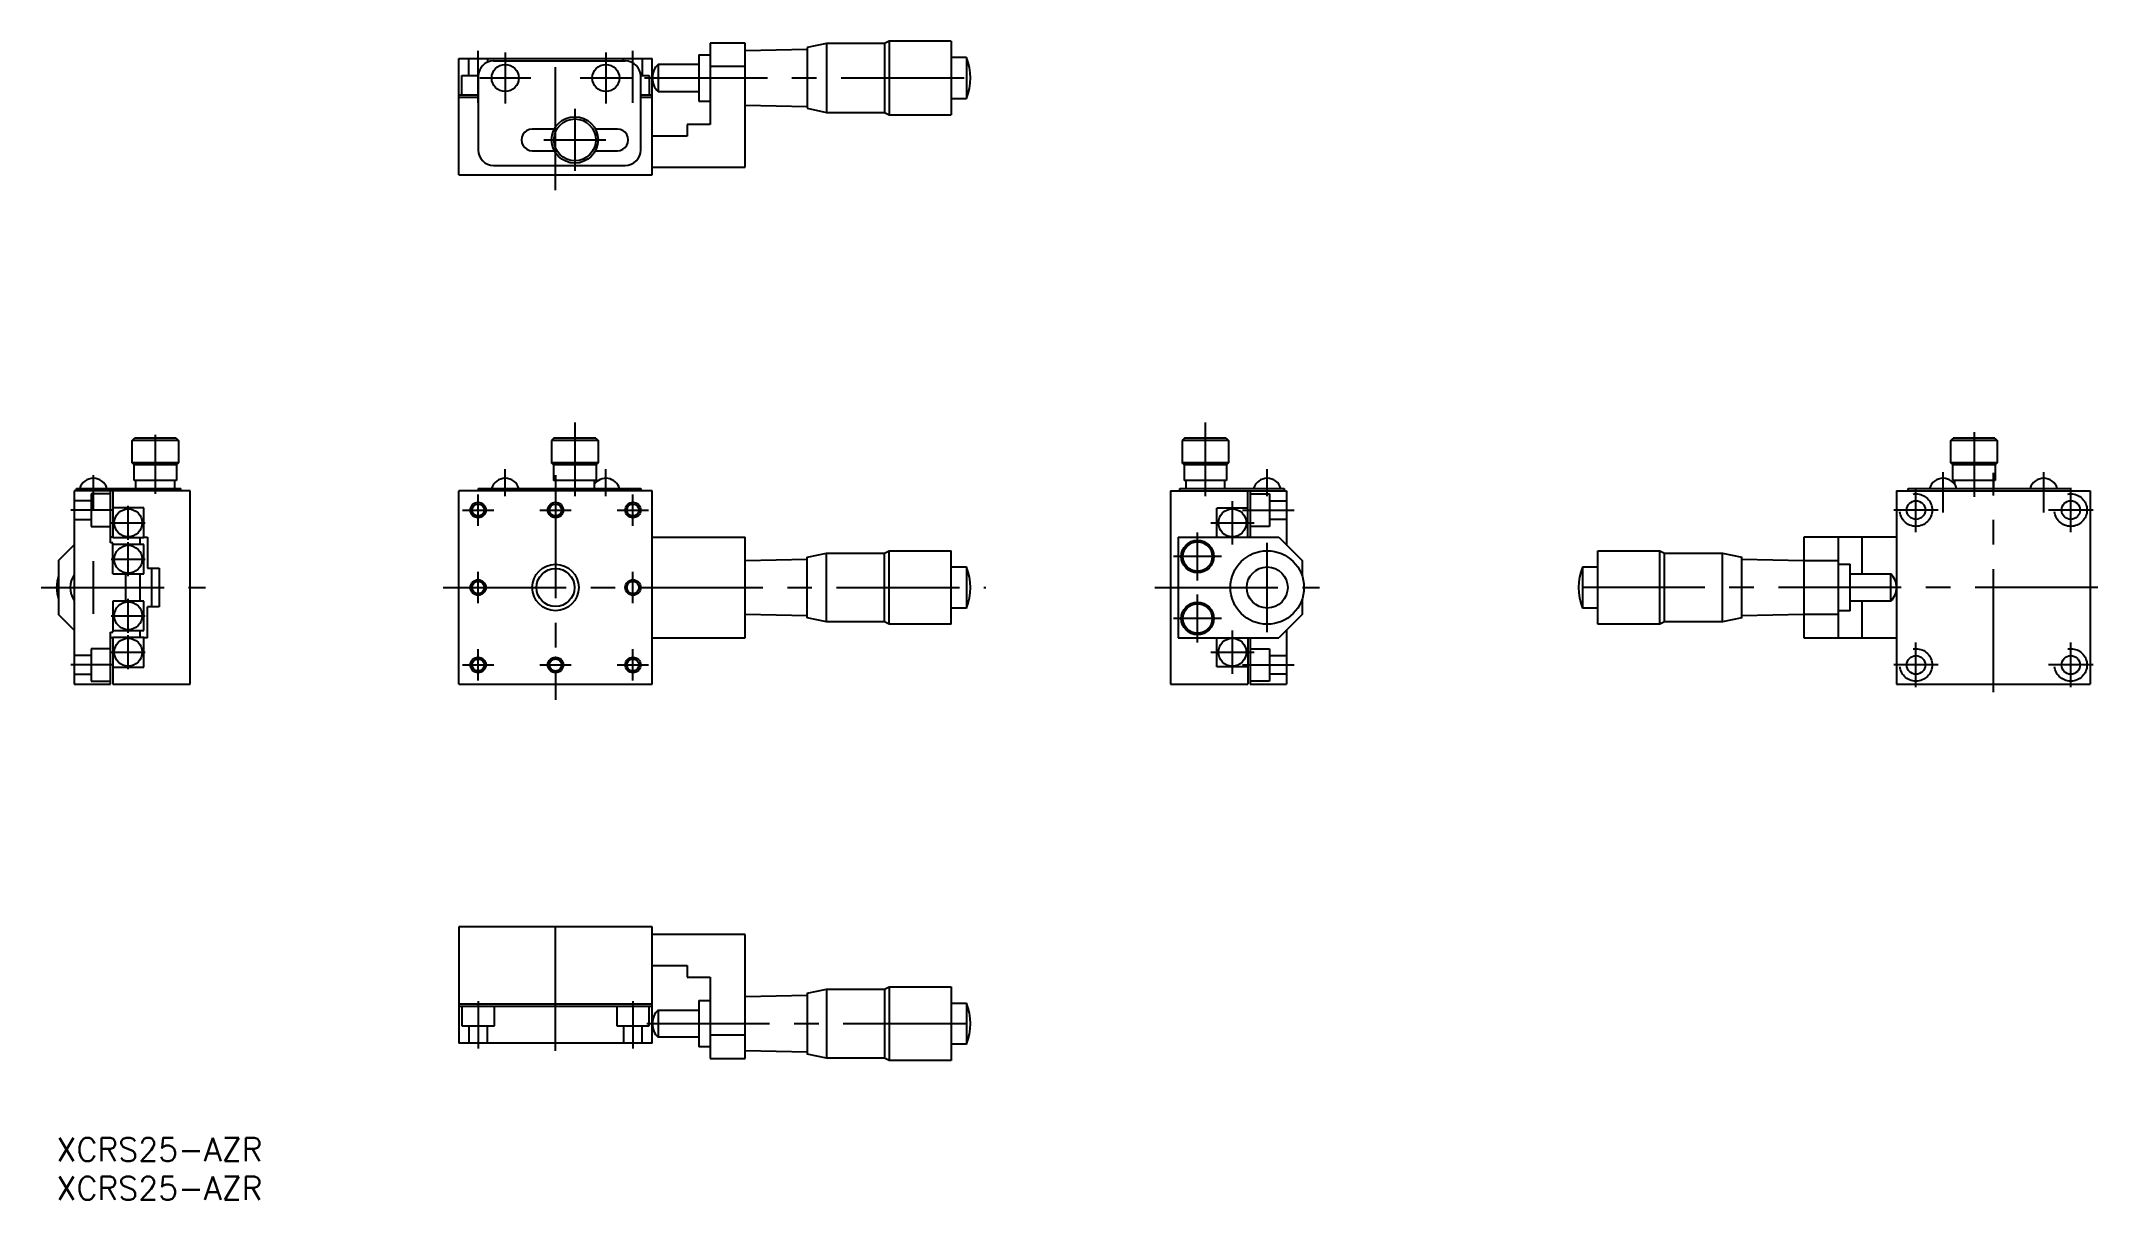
# Model space of a CAD drawing. Extents: x -2 to 264, y -8 to 142.
import ezdxf

# ---------------------------------------------------------------- set-up
doc = ezdxf.new("R2010")
doc.units = 0
doc.header["$LTSCALE"] = 0.5
doc.linetypes.add('CENTER', pattern=[50.8, 31.75, -6.35, 6.35, -6.35])
doc.linetypes.add('DASHED', pattern=[19.05, 12.7, -6.35])
for name, color, linetype in [('MSM_CENTER', 1, 'CENTER'), ('MSM_CONTINUOUS', 7, 'CONTINUOUS'), ('MSM_DASHED', 4, 'DASHED'), ('MSM_NARROW', 5, 'CONTINUOUS'), ('MSM_PART_NUMBER', 7, 'CONTINUOUS')]:
    doc.layers.add(name, color=color, linetype=linetype)
doc.styles.get("Standard").update_dxf_attribs({"font": 'txt.shx', "height": 3, "bigfont": 'bigfont.shx'})

# ---------------------------------------------------------------- blocks, each defined once
blk = doc.blocks.new('*U2')
at = {"layer": 'MSM_PART_NUMBER'}
blk.add_text('XCRS25-AZR', height=3, dxfattribs=at).set_placement((0, -3))
blk = doc.blocks.new('*U3')
at = {"layer": 'MSM_PART_NUMBER'}
blk.add_text('XCRS25-AZR', height=3, dxfattribs=at).set_placement((0, -8))

msp = doc.modelspace()

# ---------------------------------------------------------------- linework, layer by layer
at = {"layer": 'MSM_CENTER'}
for p, q in [((64.46, 122.37), (64.46, 141.37)), ((54.47, 133.67), (54.46, 140.37)), ((57.96, 140.17), (57.96, 133.57)), ((70.96, 140.17), (70.96, 133.57)), ((74.46, 133.67), (74.46, 140.37)), ((54.66, 136.87), (61.26, 136.87)), ((67.66, 136.87), (74.26, 136.87)), ((75.96, 136.87), (120.06, 136.87)), ((66.96, 132.87), (66.96, 124.87)), ((62.96, 128.87), (70.96, 128.87)), ((12.75, 90.77), (12.75, 83.17)), ((66.96, 92.37), (66.96, 82.87)), ((148.41, 92.37), (148.41, 82.87)), ((247.73, 91.15), (247.73, 82.8)), ((4.75, 81.12), (4.75, 85.57)), ((57.96, 82.87), (57.96, 86.37)), ((64.46, 85.57), (64.46, 56.57)), ((70.96, 82.87), (70.96, 86.37)), ((156.41, 82.87), (156.41, 86.37)), ((243.73, 80.74), (243.73, 85.95)), ((250.23, 57.57), (250.23, 85.87)), ((256.73, 80.74), (256.73, 85.95)), ((54.46, 79.05), (54.46, 83.1)), ((74.46, 79.05), (74.46, 83.1)), ((240.23, 78.2), (240.23, 83.95)), ((260.23, 78.2), (260.23, 83.95)), ((7.35, 81.07), (1.85, 81.07)), ((9.25, 77.22), (9.25, 81.62)), ((52.44, 81.07), (56.49, 81.07)), ((62.44, 81.07), (66.49, 81.07)), ((72.44, 81.07), (76.49, 81.07)), ((151.91, 76.62), (151.91, 82.22)), ((153.21, 81.07), (159.91, 81.07)), ((243.1, 81.07), (237.35, 81.07)), ((263.1, 81.07), (257.35, 81.07)), ((7.05, 79.42), (11.45, 79.42)), ((147.41, 71.97), (147.41, 78.17)), ((149.11, 79.42), (154.71, 79.42)), ((4.75, 67.67), (4.75, 74.47)), ((7.05, 74.72), (11.45, 74.72)), ((9.25, 72.52), (9.25, 76.92)), ((150.51, 75.07), (144.31, 75.07)), ((156.41, 65.32), (156.41, 76.82)), ((54.46, 69.05), (54.46, 73.1)), ((74.46, 69.05), (74.46, 73.1)), ((-2, 71.07), (19.25, 71.07)), ((9.25, 65.22), (9.25, 69.62)), ((49.96, 71.07), (120.06, 71.07)), ((141.91, 71.07), (163.16, 71.07)), ((147.41, 63.97), (147.41, 70.17)), ((263.73, 71.07), (195.85, 71.07)), ((7.05, 67.42), (11.45, 67.42)), ((150.51, 67.07), (144.31, 67.07)), ((9.25, 60.52), (9.25, 64.92)), ((151.91, 59.92), (151.91, 65.52)), ((240.23, 58.2), (240.23, 63.95)), ((260.23, 58.2), (260.23, 63.95)), ((7.05, 62.72), (11.45, 62.72)), ((54.46, 59.05), (54.46, 63.1)), ((74.46, 59.05), (74.46, 63.1)), ((149.11, 62.72), (154.71, 62.72)), ((7.35, 61.07), (1.85, 61.07)), ((52.44, 61.07), (56.49, 61.07)), ((62.44, 61.07), (66.49, 61.07)), ((72.44, 61.07), (76.49, 61.07)), ((153.21, 61.07), (159.91, 61.07)), ((243.1, 61.07), (237.35, 61.07)), ((263.1, 61.07), (257.35, 61.07)), ((64.46, 11.25), (64.46, 28.25)), ((54.46, 17.67), (54.46, 11.53)), ((74.46, 17.67), (74.46, 11.53)), ((76.24, 14.75), (118.79, 14.75))]:
    msp.add_line(p, q, dxfattribs=at)
at = {"layer": 'MSM_CONTINUOUS'}
for p, q in [((88.96, 141.37), (84.46, 141.37)), ((84.46, 141.37), (84.46, 130.87)), ((88.96, 125.37), (88.96, 141.37)), ((99.46, 141.32), (96.96, 140.8)), ((106.96, 141.32), (99.46, 141.32)), ((99.46, 141.32), (99.46, 132.42)), ((107.56, 141.62), (106.96, 141.32)), ((106.96, 141.32), (106.96, 132.42)), ((115.56, 141.62), (107.56, 141.62)), ((107.56, 141.62), (107.56, 132.12)), ((115.56, 141.62), (115.56, 132.12)), ((51.96, 124.37), (51.96, 139.37)), ((51.96, 139.37), (76.96, 139.37)), ((56.46, 139.07), (73.46, 139.07)), ((76.96, 124.37), (76.96, 139.37)), ((82.96, 138.62), (77.71, 138.62)), ((77.71, 138.62), (77.71, 135.12)), ((82.96, 139.87), (82.96, 133.87)), ((82.96, 139.87), (84.46, 139.87)), ((88.96, 138.37), (84.46, 138.37)), ((96.96, 140.55), (88.96, 140.37)), ((96.96, 140.8), (96.96, 132.95)), ((117.56, 139.52), (115.56, 139.52)), ((117.56, 139.52), (117.56, 134.22)), ((54.46, 137.07), (54.46, 127.57)), ((75.46, 127.57), (75.46, 137.07)), ((51.96, 134.67), (54.46, 134.67)), ((51.96, 134.37), (54.46, 134.37)), ((75.46, 134.67), (76.96, 134.67)), ((75.46, 134.37), (76.96, 134.37)), ((77.71, 135.12), (82.96, 135.12)), ((82.96, 133.87), (84.46, 133.87)), ((88.96, 133.37), (96.96, 133.2)), ((96.96, 132.95), (99.46, 132.42)), ((115.56, 134.22), (117.56, 134.22)), ((64.31, 130.27), (61.46, 130.27)), ((72.46, 130.27), (69.62, 130.27)), ((81.46, 130.87), (81.46, 129.37)), ((84.46, 130.87), (81.46, 130.87)), ((99.46, 132.42), (106.96, 132.42)), ((106.96, 132.42), (107.56, 132.12)), ((107.56, 132.12), (115.56, 132.12)), ((81.46, 129.37), (76.96, 129.37)), ((56.46, 125.57), (73.46, 125.57)), ((61.46, 127.47), (64.31, 127.47)), ((69.62, 127.47), (72.46, 127.47)), ((76.96, 125.37), (88.96, 125.37)), ((51.96, 124.37), (76.96, 124.37)), ((9.75, 90.07), (10.05, 90.37)), ((15.45, 90.37), (10.05, 90.37)), ((15.45, 90.37), (15.75, 90.07)), ((64.26, 90.37), (63.96, 90.07)), ((69.66, 90.37), (64.26, 90.37)), ((69.66, 90.37), (69.96, 90.07)), ((145.71, 90.37), (145.41, 90.07)), ((151.11, 90.37), (145.71, 90.37)), ((151.11, 90.37), (151.41, 90.07)), ((244.73, 90.07), (245.03, 90.37)), ((250.43, 90.37), (245.03, 90.37)), ((250.43, 90.37), (250.73, 90.07)), ((9.75, 87.17), (9.75, 90.07)), ((15.75, 90.07), (9.75, 90.07)), ((15.75, 90.07), (15.75, 87.17)), ((63.96, 90.07), (63.96, 87.17)), ((69.96, 90.07), (63.96, 90.07)), ((69.96, 90.07), (69.96, 87.17)), ((145.41, 90.07), (145.41, 87.17)), ((151.41, 90.07), (145.41, 90.07)), ((151.41, 90.07), (151.41, 87.17)), ((244.73, 87.17), (244.73, 90.07)), ((250.73, 90.07), (244.73, 90.07)), ((250.73, 90.07), (250.73, 87.17)), ((10, 86.92), (9.75, 87.17)), ((15.75, 87.17), (9.75, 87.17)), ((10, 84.87), (10, 86.92)), ((15.5, 86.92), (10, 86.92)), ((15.75, 87.17), (15.5, 86.92)), ((15.5, 86.92), (15.5, 84.87)), ((64.21, 86.92), (63.96, 87.17)), ((69.96, 87.17), (63.96, 87.17)), ((64.21, 86.92), (64.21, 84.87)), ((69.71, 86.92), (64.21, 86.92)), ((69.96, 87.17), (69.71, 86.92)), ((69.71, 86.92), (69.71, 84.87)), ((145.66, 86.92), (145.41, 87.17)), ((151.41, 87.17), (145.41, 87.17)), ((145.66, 86.92), (145.66, 84.87)), ((151.16, 86.92), (145.66, 86.92)), ((151.41, 87.17), (151.16, 86.92)), ((151.16, 86.92), (151.16, 84.87)), ((244.98, 86.92), (244.73, 87.17)), ((250.73, 87.17), (244.73, 87.17)), ((244.98, 84.87), (244.98, 86.92)), ((250.48, 86.92), (244.98, 86.92)), ((250.73, 87.17), (250.48, 86.92)), ((250.48, 86.92), (250.48, 84.87)), ((17.25, 83.57), (2.25, 83.57)), ((2.25, 83.57), (2.25, 58.57)), ((2.55, 83.57), (2.55, 83.87)), ((2.55, 83.87), (16.05, 83.87)), ((6.95, 76.82), (6.95, 83.57)), ((7.25, 83.57), (7.25, 77.52)), ((15.5, 84.87), (10, 84.87)), ((10.25, 83.87), (10.25, 84.87)), ((15.25, 84.87), (15.25, 83.87)), ((16.05, 83.57), (16.05, 83.87)), ((17.25, 58.57), (17.25, 83.57)), ((76.96, 83.57), (51.96, 83.57)), ((51.96, 58.57), (51.96, 83.57)), ((54.46, 83.87), (75.46, 83.87)), ((54.46, 83.87), (54.46, 83.57)), ((69.71, 84.87), (64.21, 84.87)), ((64.46, 84.87), (64.46, 83.87)), ((69.46, 84.87), (69.46, 83.87)), ((75.46, 83.87), (75.46, 83.57)), ((76.96, 58.57), (76.96, 83.57)), ((143.91, 83.57), (158.91, 83.57)), ((143.91, 83.57), (143.91, 58.57)), ((145.11, 83.57), (145.11, 83.87)), ((145.11, 83.87), (158.61, 83.87)), ((151.16, 84.87), (145.66, 84.87)), ((145.91, 84.87), (145.91, 83.87)), ((150.91, 84.87), (150.91, 83.87)), ((153.91, 77.57), (153.91, 83.57)), ((154.21, 83.57), (154.21, 77.57)), ((158.61, 83.87), (158.61, 83.57)), ((158.91, 83.57), (158.91, 76.57)), ((237.73, 83.57), (262.73, 83.57)), ((237.73, 83.57), (237.73, 58.57)), ((239.23, 83.87), (260.23, 83.87)), ((239.23, 83.57), (239.23, 83.87)), ((250.48, 84.87), (244.98, 84.87)), ((245.23, 84.39), (245.23, 84.87)), ((250.23, 84.87), (250.23, 83.87)), ((260.23, 83.57), (260.23, 83.87)), ((262.73, 83.57), (262.73, 58.57)), ((11.25, 81.37), (7.25, 81.37)), ((11.25, 77.52), (11.25, 81.37)), ((153.91, 81.32), (149.91, 81.32)), ((149.91, 77.57), (149.91, 81.32)), ((7.25, 77.57), (6.95, 77.57)), ((7.25, 77.52), (11.25, 77.52)), ((10.75, 77.52), (10.75, 76.62)), ((11.25, 77.57), (11.75, 77.57)), ((11.75, 77.57), (11.75, 73.57)), ((76.96, 77.57), (88.96, 77.57)), ((88.96, 64.57), (88.96, 77.57)), ((144.91, 77.57), (157.91, 77.57)), ((144.91, 77.57), (144.91, 64.57)), ((157.91, 77.57), (160.91, 74.57)), ((237.73, 77.57), (225.73, 77.57)), ((225.73, 77.57), (225.73, 64.57)), ((230.23, 64.57), (230.23, 77.57)), ((233.23, 77.57), (233.23, 72.82)), ((0.25, 74.57), (2.25, 76.57)), ((0.25, 74.57), (0.25, 67.57)), ((7.25, 76.82), (6.95, 76.82)), ((7.25, 72.82), (7.25, 76.82)), ((11.25, 76.62), (7.25, 76.62)), ((11.25, 72.82), (11.25, 76.62)), ((88.96, 74.57), (96.96, 74.75)), ((96.96, 75), (99.46, 75.52)), ((96.96, 67.15), (96.96, 75)), ((99.46, 75.52), (106.96, 75.52)), ((99.46, 66.62), (99.46, 75.52)), ((106.96, 75.52), (107.56, 75.82)), ((106.96, 66.62), (106.96, 75.52)), ((107.56, 75.82), (115.56, 75.82)), ((107.56, 66.32), (107.56, 75.82)), ((115.56, 66.32), (115.56, 75.82)), ((160.91, 74.57), (160.91, 72.59)), ((199.13, 75.82), (207.13, 75.82)), ((199.13, 66.32), (199.13, 75.82)), ((207.13, 75.82), (207.73, 75.52)), ((207.13, 66.32), (207.13, 75.82)), ((207.73, 75.52), (215.23, 75.52)), ((207.73, 66.62), (207.73, 75.52)), ((215.23, 75.52), (217.73, 75)), ((215.23, 66.62), (215.23, 75.52)), ((217.73, 67.15), (217.73, 75)), ((217.73, 74.75), (225.73, 74.57)), ((225.73, 74.57), (230.23, 74.57)), ((7.25, 72.82), (11.25, 72.82)), ((8.95, 69.32), (8.95, 72.82)), ((10.75, 72.82), (10.75, 69.32)), ((11.75, 73.57), (13.25, 73.57)), ((12.25, 73.57), (12.25, 68.57)), ((13.25, 73.57), (13.25, 68.57)), ((115.56, 73.72), (117.56, 73.72)), ((117.56, 73.72), (117.56, 68.42)), ((197.13, 73.72), (199.13, 73.72)), ((197.13, 73.72), (197.13, 68.42)), ((230.23, 74.07), (231.73, 74.07)), ((231.73, 68.07), (231.73, 74.07)), ((231.73, 72.82), (236.98, 72.82)), ((236.98, 69.32), (236.98, 72.82)), ((7.25, 69.32), (7.25, 65.32)), ((11.25, 69.32), (7.25, 69.32)), ((11.25, 65.52), (11.25, 69.32)), ((160.91, 69.55), (160.91, 67.57)), ((236.98, 69.32), (231.73, 69.32)), ((233.23, 69.32), (233.23, 64.57)), ((2.25, 65.57), (0.25, 67.57)), ((13.25, 68.57), (11.75, 68.57)), ((11.75, 64.57), (11.75, 68.57)), ((96.96, 67.4), (88.96, 67.57)), ((99.46, 66.62), (96.96, 67.15)), ((106.96, 66.62), (99.46, 66.62)), ((107.56, 66.32), (106.96, 66.62)), ((117.56, 68.42), (115.56, 68.42)), ((160.91, 67.57), (157.91, 64.57)), ((199.13, 68.42), (197.13, 68.42)), ((207.73, 66.62), (207.13, 66.32)), ((215.23, 66.62), (207.73, 66.62)), ((217.73, 67.15), (215.23, 66.62)), ((225.73, 67.57), (217.73, 67.4)), ((230.23, 67.57), (225.73, 67.57)), ((231.73, 68.07), (230.23, 68.07)), ((6.95, 58.57), (6.95, 65.32)), ((6.95, 65.32), (7.25, 65.32)), ((7.25, 64.57), (6.95, 64.57)), ((7.25, 65.52), (11.25, 65.52)), ((7.25, 64.62), (7.25, 58.57)), ((11.25, 64.62), (7.25, 64.62)), ((10.75, 65.52), (10.75, 64.62)), ((11.25, 60.77), (11.25, 64.62)), ((11.75, 64.57), (11.25, 64.57)), ((76.96, 64.57), (88.96, 64.57)), ((115.56, 66.32), (107.56, 66.32)), ((144.91, 64.57), (157.91, 64.57)), ((149.91, 60.82), (149.91, 64.57)), ((153.91, 64.57), (153.91, 58.57)), ((154.21, 64.57), (154.21, 58.57)), ((158.91, 65.57), (158.91, 58.57)), ((207.13, 66.32), (199.13, 66.32)), ((225.73, 64.57), (237.73, 64.57)), ((2.25, 58.57), (6.95, 58.57)), ((7.25, 60.77), (11.25, 60.77)), ((7.25, 58.57), (17.25, 58.57)), ((51.96, 58.57), (76.96, 58.57)), ((143.91, 58.57), (153.91, 58.57)), ((153.91, 60.82), (149.91, 60.82)), ((154.21, 58.57), (158.91, 58.57)), ((237.73, 58.57), (262.73, 58.57)), ((76.96, 27.25), (51.96, 27.25)), ((51.96, 27.25), (51.96, 12.25)), ((76.96, 12.25), (76.96, 27.25)), ((88.96, 26.25), (76.96, 26.25)), ((88.96, 10.25), (88.96, 26.25)), ((76.96, 22.25), (81.46, 22.25)), ((81.46, 22.25), (81.46, 20.75)), ((81.46, 20.75), (84.46, 20.75)), ((84.46, 20.75), (84.46, 10.25)), ((96.96, 18.68), (99.46, 19.2)), ((96.96, 18.68), (96.96, 10.82)), ((99.46, 19.2), (106.96, 19.2)), ((99.46, 19.2), (99.46, 10.3)), ((106.96, 19.2), (107.56, 19.5)), ((106.96, 19.2), (106.96, 10.3)), ((107.56, 19.5), (115.56, 19.5)), ((107.56, 19.5), (107.56, 10)), ((115.56, 19.5), (115.56, 10)), ((76.96, 17.25), (51.96, 17.25)), ((76.96, 16.95), (51.96, 16.95)), ((77.71, 16.5), (82.96, 16.5)), ((77.71, 16.5), (77.71, 13)), ((82.96, 17.75), (84.46, 17.75)), ((82.96, 17.75), (82.96, 11.75)), ((88.96, 18.25), (96.96, 18.43)), ((115.56, 17.4), (117.56, 17.4)), ((117.56, 17.4), (117.56, 12.1)), ((76.96, 12.25), (51.96, 12.25)), ((82.96, 13), (77.71, 13)), ((84.46, 11.75), (82.96, 11.75)), ((88.96, 13.25), (84.46, 13.25)), ((96.96, 11.07), (88.96, 11.25)), ((99.46, 10.3), (96.96, 10.82)), ((117.56, 12.1), (115.56, 12.1)), ((84.46, 10.25), (88.96, 10.25)), ((106.96, 10.3), (99.46, 10.3)), ((107.56, 10), (106.96, 10.3)), ((115.56, 10), (107.56, 10))]:
    msp.add_line(p, q, dxfattribs=at)
for centre, radius in [((57.96, 136.87), 1.75), ((70.96, 136.87), 1.75), ((66.96, 128.87), 3), ((66.96, 128.87), 2.7), ((9.25, 79.42), 1.8), ((54.46, 81.07), 0.783), ((64.46, 81.07), 0.783), ((74.46, 81.07), 0.783), ((151.91, 79.42), 1.8), ((240.23, 81.07), 1.2), ((260.23, 81.07), 1.2), ((147.41, 75.07), 2.1), ((9.25, 74.72), 1.8), ((147.41, 75.07), 1.9), ((156.41, 71.07), 4.75), ((54.46, 71.07), 0.783), ((64.46, 71.07), 2.46), ((74.46, 71.07), 0.783), ((156.41, 71.07), 2.65), ((9.25, 67.42), 1.8), ((147.41, 67.07), 2.1), ((147.41, 67.07), 1.9), ((9.25, 62.72), 1.8), ((151.91, 62.72), 1.8), ((54.46, 61.07), 0.783), ((64.46, 61.07), 0.783), ((74.46, 61.07), 0.783), ((240.23, 61.07), 1.2), ((260.23, 61.07), 1.2)]:
    msp.add_circle(centre, radius, dxfattribs=at)
for centre, radius, start, end in [((56.46, 137.07), 2, 90, 180), ((73.46, 137.07), 2, 0, 90), ((79.38, 136.87), 2.42, 133.6028, 226.3972), ((110.79, 136.87), 7.27, 338.6302, 21.3698), ((61.46, 128.87), 1.4, 89.9798, 270), ((72.46, 128.87), 1.4, 270, 90.0202), ((56.46, 127.57), 2, 180, 270), ((73.46, 127.57), 2, 270, 0), ((4.75, 83.34), 1.83, 16.7859, 163.2141), ((57.96, 83.34), 1.83, 16.7859, 163.2141), ((70.96, 83.34), 1.83, 16.7859, 145.147), ((156.41, 83.34), 1.83, 16.7859, 163.2141), ((243.73, 83.34), 1.83, 16.7859, 163.2141), ((256.73, 83.34), 1.83, 16.7859, 163.2141), ((4.75, 71.07), 4.75, 161.3283, 198.6717), ((4.75, 71.07), 3, 146.4427, 213.5573), ((110.79, 71.07), 7.27, 338.6302, 21.3698), ((203.9, 71.07), 7.27, 158.6302, 201.3698), ((235.31, 71.07), 2.42, 313.6028, 46.3972), ((79.38, 14.75), 2.42, 133.6028, 226.3972), ((110.79, 14.75), 7.27, 338.6302, 21.3698)]:
    msp.add_arc(centre, radius, start, end, dxfattribs=at)
at = {"layer": 'MSM_DASHED'}
for p, q in [((53.26, 137.17), (53.26, 139.37)), ((55.66, 139.37), (55.66, 138.9)), ((73.26, 139.06), (73.26, 139.37)), ((75.66, 139.37), (75.66, 137.17)), ((52.36, 137.17), (54.47, 137.17)), ((52.36, 134.67), (52.36, 137.17)), ((75.46, 137.17), (76.56, 137.17)), ((76.56, 137.17), (76.56, 134.67)), ((4.45, 83.17), (4.45, 78.97)), ((6.95, 83.17), (4.45, 83.17)), ((154.21, 83.17), (156.71, 83.17)), ((156.71, 83.17), (156.71, 78.97)), ((4.45, 82.27), (2.25, 82.27)), ((2.25, 79.87), (4.45, 79.87)), ((156.71, 82.27), (158.91, 82.27)), ((158.91, 79.87), (156.71, 79.87)), ((4.45, 78.97), (6.95, 78.97)), ((156.71, 78.97), (154.21, 78.97)), ((4.45, 62.27), (2.25, 62.27)), ((4.45, 63.17), (4.45, 58.97)), ((6.95, 63.17), (4.45, 63.17)), ((154.21, 63.17), (156.71, 63.17)), ((156.71, 63.17), (156.71, 58.97)), ((156.71, 62.27), (158.91, 62.27)), ((2.25, 59.87), (4.45, 59.87)), ((4.45, 58.97), (6.95, 58.97)), ((156.71, 58.97), (154.21, 58.97)), ((158.91, 59.87), (156.71, 59.87)), ((52.36, 16.95), (52.36, 14.45)), ((56.56, 14.45), (56.56, 16.95)), ((72.36, 16.95), (72.36, 14.45)), ((76.56, 14.45), (76.56, 16.95)), ((52.36, 14.45), (56.56, 14.45)), ((53.26, 14.45), (53.26, 12.25)), ((55.66, 12.25), (55.66, 14.45)), ((72.36, 14.45), (76.56, 14.45)), ((73.26, 14.45), (73.26, 12.25)), ((75.66, 12.25), (75.66, 14.45))]:
    msp.add_line(p, q, dxfattribs=at)
for centre in [(240.23, 81.07), (260.23, 81.07), (240.23, 61.07), (260.23, 61.07)]:
    msp.add_circle(centre, 2.1, dxfattribs=at)
at = {"layer": 'MSM_NARROW'}
for centre, radius in [((54.46, 81.07), 1), ((64.46, 81.07), 1), ((74.46, 81.07), 1), ((54.46, 71.07), 1), ((64.46, 71.07), 3), ((74.46, 71.07), 1), ((54.46, 61.07), 1), ((64.46, 61.07), 1), ((74.46, 61.07), 1)]:
    msp.add_circle(centre, radius, dxfattribs=at)

# ---------------------------------------------------------------- block references
at = {"layer": 'MSM_CONTINUOUS'}
for name in ['*U2', '*U3']:
    msp.add_blockref(name, (0, 0), dxfattribs=at)

doc.saveas('drawing.dxf')
